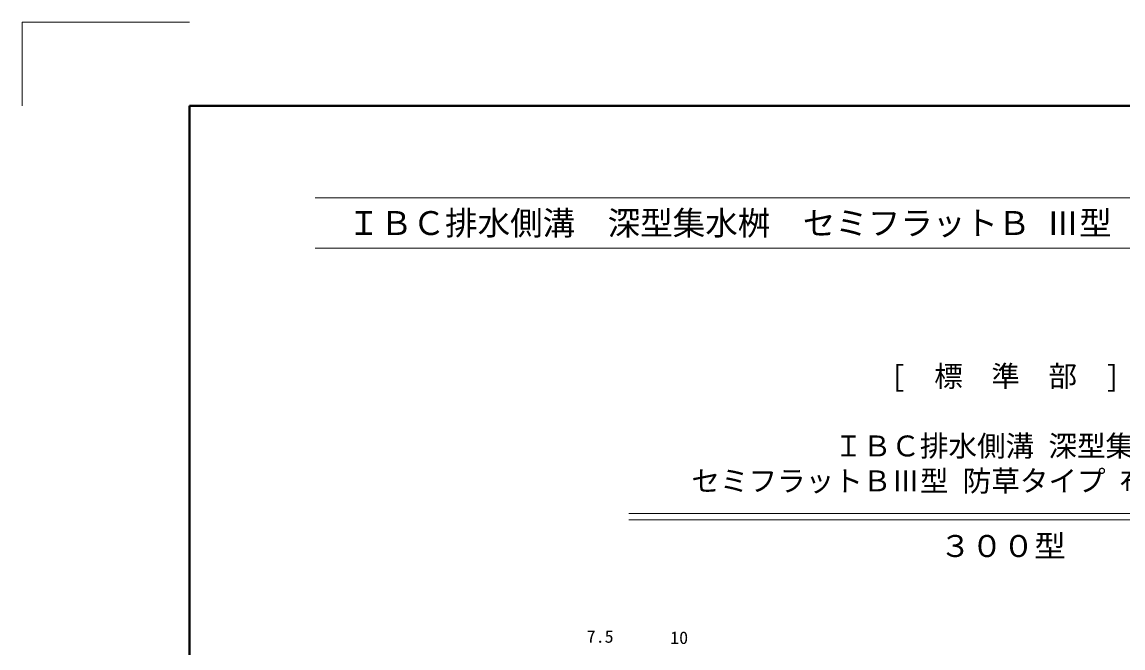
# Model space of a CAD drawing. Units: millimetres at full size; details may follow other scales. Extents: x 171976 to 209231, y 872007 to 885239.
# Drawn here: x 181594 to 184225, y 883393 to 884887 of the extents above; entities that cross this region are included whole.
import ezdxf
from ezdxf.enums import TextEntityAlignment as Align

# ---------------------------------------------------------------- set-up
doc = ezdxf.new("R2010")
doc.units = ezdxf.units.MM
doc.header["$LTSCALE"] = 40
for name, color, linetype, lineweight in [('0_2', 7, 'Continuous', 20), ('Defpoints_3', 8, 'Continuous', 0), ('図枠', 7, 'Continuous', 5), ('寸法線', 7, 'Continuous', 13)]:
    doc.layers.add(name, color=color, linetype=linetype, lineweight=lineweight)
doc.layers.add('文字', color=7, linetype='Continuous')
doc.styles.add('ＭＳ ゴシック', font='')
doc.styles.add('ＭＳ 明朝', font='')
doc.styles.get('ＭＳ ゴシック').set_extended_font_data('MS Gothic')
doc.styles.get('ＭＳ 明朝').set_extended_font_data('MS Mincho')

msp = doc.modelspace()

# ---------------------------------------------------------------- linework, layer by layer
at = {"layer": '0_2'}
for p, q in [((183044.36, 883713.55), (184844.36, 883713.55)), ((183044.36, 883698.55), (184844.36, 883698.55))]:
    msp.add_line(p, q, dxfattribs=at)
at = {"layer": 'Defpoints_3', "color": 7, "lineweight": 13}
for p, q in [((181594.36, 884887.22), (181994.36, 884887.22)), ((181594.36, 884687.22), (181594.36, 884887.22))]:
    msp.add_line(p, q, dxfattribs=at)
at = {"layer": '図枠', "lineweight": 40}
for p, q in [((181994.36, 879147.22), (181994.36, 884687.22)), ((181994.36, 884687.22), (189794.36, 884687.22))]:
    msp.add_line(p, q, dxfattribs=at)
at = {"layer": '図枠', "lineweight": 13}
for p, q in [((182294.36, 884467.22), (189494.36, 884467.22)), ((182294.36, 884347.22), (189494.36, 884347.22))]:
    msp.add_line(p, q, dxfattribs=at)

# ---------------------------------------------------------------- texts
at = {"layer": '図枠', "style": 'ＭＳ ゴシック'}
msp.add_text('\u3000ＩＢＣ排水側溝\u3000深型集水桝\u3000セミフラットＢ Ⅲ型 防草タイプ\u3000布設標準構造図\u3000', height=56.96, dxfattribs=at).set_placement((182294.36, 884407.22), align=Align.MIDDLE_LEFT)
at = {"layer": '寸法線', "style": 'ＭＳ 明朝', "width": 1.05}
for s, p in [('7.5', (182975.61, 883420.21)), ('10', (183164.36, 883417.23))]:
    msp.add_text(s, height=30.02, dxfattribs=at).set_placement(p, align=Align.MIDDLE_CENTER)
at = {"layer": '文字', "style": 'ＭＳ 明朝'}
for s, p in [('[\u3000標\u3000準\u3000部\u3000]', (183671.36, 884066.68)), (' ＩＢＣ排水側溝 深型集水桝', (183500.73, 883900.01)), ('セミフラットＢⅢ型 防草タイプ 布設標準構造図', (183193.61, 883816.68))]:
    msp.add_text(s, height=50.04, dxfattribs=at).set_placement(p, align=Align.TOP_LEFT)
at = {"layer": '文字', "style": 'ＭＳ 明朝', "width": 1.05}
msp.add_text('３００型', height=52.54, dxfattribs=at).set_placement((183937.37, 883636.14), align=Align.MIDDLE_CENTER)

doc.saveas('drawing.dxf')
